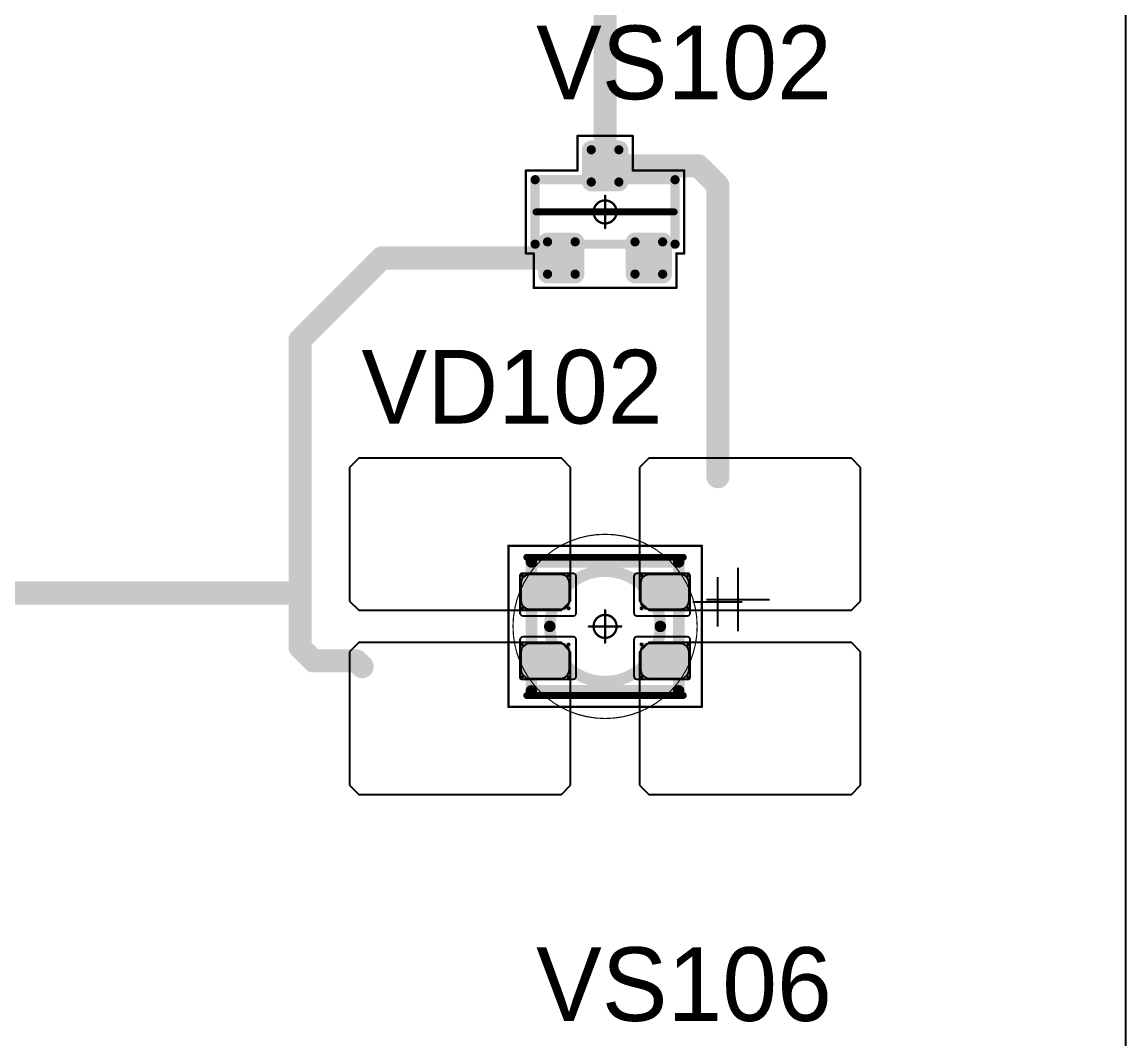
# Model space of a CAD drawing. Header units: millimetres. Extents: x 0 to 400, y 0 to 514.
# Drawn here: x 287.34 to 311.31, y 163.54 to 185.62 of the extents above; entities that cross this region are included whole.
import ezdxf

# ---------------------------------------------------------------- set-up
doc = ezdxf.new("R2010")
doc.units = ezdxf.units.MM
for name, color, linetype in [('Mechanical13', 56, 'Continuous'), ('Mechanical15', 56, 'Continuous'), ('Mechanical2', 216, 'Continuous'), ('TopLayer', 1, 'Continuous'), ('TopOverlay', 2, 'Continuous'), ('TopPaste', 8, 'Continuous'), ('TopSolder', 216, 'Continuous')]:
    doc.layers.add(name, color=color, linetype=linetype)

# ---------------------------------------------------------------- blocks, each defined once
blk = doc.blocks.new('SOT23_80')
at = {"layer": 'Mechanical13', "const_width": 0.2}
for points in [[(-0.7, 1.52), (0.7, 1.52)], [(-0.7, 1.52), (-0.7, -1.52)], [(0.7, 1.52), (0.7, -1.52)], [(-0.7, -1.52), (0.7, -1.52)]]:
    blk.add_lwpolyline(points, dxfattribs=at)
at = {"layer": 'Mechanical13', "const_width": 0.1}
for points in [[(-0.75, 1.52, 1), (-0.65, 1.52, 1)], [(-0.75, 1.52, 1), (-0.65, 1.52, 1)], [(0.65, 1.52, 1), (0.75, 1.52, 1)], [(0.65, 1.52, 1), (0.75, 1.52, 1)], [(-0.75, -1.52, 1), (-0.65, -1.52, 1)], [(-0.75, -1.52, 1), (-0.65, -1.52, 1)], [(0.65, -1.52, 1), (0.75, -1.52, 1)], [(0.65, -1.52, 1), (0.75, -1.52, 1)]]:
    blk.add_lwpolyline(points, format="xyb", close=True, dxfattribs=at)
at = {"layer": 'Mechanical15', "const_width": 0.05}
for points in [[(-0.9, 1.72), (-0.9, 1.55)], [(-0.9, 1.72), (0.9, 1.72)], [(0.9, 1.72), (0.9, 0.6)], [(-1.65, 1.55), (-1.65, -1.55)], [(-1.65, 1.55), (-0.9, 1.55)], [(0.9, 0.6), (1.65, 0.6)], [(1.65, 0.6), (1.65, -0.6)], [(0, 0.35), (0, -0.35)], [(-0.35, 0), (0.35, 0)], [(0.9, -0.6), (1.65, -0.6)], [(0.9, -0.6), (0.9, -1.72)], [(-1.65, -1.55), (-0.9, -1.55)], [(-0.9, -1.55), (-0.9, -1.72)], [(-0.9, -1.72), (0.9, -1.72)]]:
    blk.add_lwpolyline(points, dxfattribs=at)
at = {"layer": 'Mechanical15'}
for points, const_width in [([(-0.913, 1.72, 1), (-0.888, 1.72, 1)], 0.025), ([(-0.913, 1.72, 1), (-0.888, 1.72, 1)], 0.025), ([(0.888, 1.72, 1), (0.913, 1.72, 1)], 0.025), ([(0.888, 1.72, 1), (0.913, 1.72, 1)], 0.025), ([(-1.662, 1.55, 1), (-1.637, 1.55, 1)], 0.025), ([(-1.662, 1.55, 1), (-1.637, 1.55, 1)], 0.025), ([(-0.913, 1.55, 1), (-0.888, 1.55, 1)], 0.025), ([(-0.913, 1.55, 1), (-0.888, 1.55, 1)], 0.025), ([(0.888, 0.6, 1), (0.913, 0.6, 1)], 0.025), ([(0.888, 0.6, 1), (0.913, 0.6, 1)], 0.025), ([(1.637, 0.6, 1), (1.662, 0.6, 1)], 0.025), ([(1.637, 0.6, 1), (1.662, 0.6, 1)], 0.025), ([(0.25, 0, 1), (-0.25, 0, 1)], 0.05), ([(-0.012, 0.35, 1), (0.012, 0.35, 1)], 0.025), ([(-0.362, 0, 1), (-0.337, 0, 1)], 0.025), ([(-0.262, 0, 1), (-0.238, 0, 1)], 0.025), ([(0.238, 0, 1), (0.262, 0, 1)], 0.025), ([(0.337, 0, 1), (0.362, 0, 1)], 0.025), ([(-0.012, -0.35, 1), (0.012, -0.35, 1)], 0.025), ([(0.888, -0.6, 1), (0.913, -0.6, 1)], 0.025), ([(0.888, -0.6, 1), (0.913, -0.6, 1)], 0.025), ([(1.637, -0.6, 1), (1.662, -0.6, 1)], 0.025), ([(1.637, -0.6, 1), (1.662, -0.6, 1)], 0.025), ([(-1.662, -1.55, 1), (-1.637, -1.55, 1)], 0.025), ([(-1.662, -1.55, 1), (-1.637, -1.55, 1)], 0.025), ([(-0.913, -1.55, 1), (-0.888, -1.55, 1)], 0.025), ([(-0.913, -1.55, 1), (-0.888, -1.55, 1)], 0.025), ([(-0.913, -1.72, 1), (-0.888, -1.72, 1)], 0.025), ([(-0.913, -1.72, 1), (-0.888, -1.72, 1)], 0.025), ([(0.888, -1.72, 1), (0.913, -1.72, 1)], 0.025), ([(0.888, -1.72, 1), (0.913, -1.72, 1)], 0.025)]:
    blk.add_lwpolyline(points, format="xyb", close=True, dxfattribs=dict(at, const_width=const_width))
at = {"layer": 'TopLayer', "const_width": 0.1}
for points in [[(-1.4, 1.25, 1), (-1.3, 1.25, 1)], [(-0.7, 1.25, 1), (-0.6, 1.25, 1)], [(-1.4, 0.65, 1), (-1.3, 0.65, 1)], [(-0.7, 0.65, 1), (-0.6, 0.65, 1)], [(0.6, 0.3, 1), (0.7, 0.3, 1)], [(1.3, 0.3, 1), (1.4, 0.3, 1)], [(0.6, -0.3, 1), (0.7, -0.3, 1)], [(1.3, -0.3, 1), (1.4, -0.3, 1)], [(-1.4, -0.65, 1), (-1.3, -0.65, 1)], [(-0.7, -0.65, 1), (-0.6, -0.65, 1)], [(-1.4, -1.25, 1), (-1.3, -1.25, 1)], [(-0.7, -1.25, 1), (-0.6, -1.25, 1)]]:
    blk.add_lwpolyline(points, format="xyb", close=True, dxfattribs=at)
at = {"layer": 'TopLayer'}
for points in [[(-1.45, 1.25), (-1.45, 0.65), (-0.55, 1.25), (-0.55, 0.65)], [(-1.35, 1.35), (-1.35, 0.55), (-0.65, 1.35), (-0.65, 0.55)], [(0.55, 0.3), (0.55, -0.3), (1.45, 0.3), (1.45, -0.3)], [(0.65, 0.4), (0.65, -0.4), (1.35, 0.4), (1.35, -0.4)], [(-1.45, -0.65), (-1.45, -1.25), (-0.55, -0.65), (-0.55, -1.25)], [(-1.35, -0.55), (-1.35, -1.35), (-0.65, -0.55), (-0.65, -1.35)]]:
    blk.add_solid(points, dxfattribs=at)
at = {"layer": 'TopOverlay', "const_width": 0.15}
blk.add_lwpolyline([(0, 1.5), (0, -1.5)], dxfattribs=at)
at = {"layer": 'TopOverlay', "const_width": 0.075}
for points in [[(-0.038, 1.5, 1), (0.038, 1.5, 1)], [(-0.038, -1.5, 1), (0.038, -1.5, 1)]]:
    blk.add_lwpolyline(points, format="xyb", close=True, dxfattribs=at)
at = {"layer": 'TopPaste', "const_width": 0.075}
for points in [[(-1.387, 1.25, 1), (-1.313, 1.25, 1)], [(-0.687, 1.25, 1), (-0.613, 1.25, 1)], [(-1.387, 0.65, 1), (-1.313, 0.65, 1)], [(-0.687, 0.65, 1), (-0.613, 0.65, 1)], [(0.613, 0.3, 1), (0.687, 0.3, 1)], [(1.313, 0.3, 1), (1.387, 0.3, 1)], [(0.613, -0.3, 1), (0.687, -0.3, 1)], [(1.313, -0.3, 1), (1.387, -0.3, 1)], [(-1.387, -0.65, 1), (-1.313, -0.65, 1)], [(-0.687, -0.65, 1), (-0.613, -0.65, 1)], [(-1.387, -1.25, 1), (-1.313, -1.25, 1)], [(-0.687, -1.25, 1), (-0.613, -1.25, 1)]]:
    blk.add_lwpolyline(points, format="xyb", close=True, dxfattribs=at)
at = {"layer": 'TopPaste'}
for points in [[(-1.425, 1.25), (-1.425, 0.65), (-0.575, 1.25), (-0.575, 0.65)], [(-1.35, 1.325), (-1.35, 0.575), (-0.65, 1.325), (-0.65, 0.575)], [(0.575, 0.3), (0.575, -0.3), (1.425, 0.3), (1.425, -0.3)], [(0.65, 0.375), (0.65, -0.375), (1.35, 0.375), (1.35, -0.375)], [(-1.425, -0.65), (-1.425, -1.25), (-0.575, -0.65), (-0.575, -1.25)], [(-1.35, -0.575), (-1.35, -1.325), (-0.65, -0.575), (-0.65, -1.325)]]:
    blk.add_solid(points, dxfattribs=at)
at = {"layer": 'TopSolder', "const_width": 0.202}
for points in [[(-1.451, 1.25, 1), (-1.249, 1.25, 1)], [(-0.751, 1.25, 1), (-0.549, 1.25, 1)], [(-1.451, 0.65, 1), (-1.249, 0.65, 1)], [(-0.751, 0.65, 1), (-0.549, 0.65, 1)], [(0.549, 0.3, 1), (0.751, 0.3, 1)], [(1.249, 0.3, 1), (1.451, 0.3, 1)], [(0.549, -0.3, 1), (0.751, -0.3, 1)], [(1.249, -0.3, 1), (1.451, -0.3, 1)], [(-1.451, -0.65, 1), (-1.249, -0.65, 1)], [(-0.751, -0.65, 1), (-0.549, -0.65, 1)], [(-1.451, -1.25, 1), (-1.249, -1.25, 1)], [(-0.751, -1.25, 1), (-0.549, -1.25, 1)]]:
    blk.add_lwpolyline(points, format="xyb", close=True, dxfattribs=at)
at = {"layer": 'TopSolder'}
for points in [[(-1.35, 1.452), (-1.35, 0.448), (-0.65, 1.452), (-0.65, 0.448)], [(-1.552, 1.25), (-1.552, 0.65), (-0.448, 1.25), (-0.448, 0.65)], [(0.65, 0.502), (0.65, -0.502), (1.35, 0.502), (1.35, -0.502)], [(0.448, 0.3), (0.448, -0.3), (1.552, 0.3), (1.552, -0.3)], [(-1.35, -0.448), (-1.35, -1.452), (-0.65, -0.448), (-0.65, -1.452)], [(-1.552, -0.65), (-1.552, -1.25), (-0.448, -0.65), (-0.448, -1.25)]]:
    blk.add_solid(points, dxfattribs=at)
blk = doc.blocks.new('E65F_253')
at = {"layer": 'Mechanical13'}
for p, q in [((2.441, 1.071), (2.441, 0)), ((1.905, 0.536), (2.976, 0.536))]:
    blk.add_line(p, q, dxfattribs=at)
at = {"layer": 'Mechanical13', "const_width": 0.25}
for points in [[(-1.6, -1.4), (-1.6, 1.4)], [(-1.6, 1.4), (1.6, 1.4)], [(1.6, -1.4), (1.6, 1.4)], [(-1.6, -1.4), (1.6, -1.4)]]:
    blk.add_lwpolyline(points, dxfattribs=at)
at = {"layer": 'Mechanical13'}
for points, const_width in [([(-1.663, 1.4, 1), (-1.538, 1.4, 1)], 0.125), ([(-1.663, 1.4, 1), (-1.538, 1.4, 1)], 0.125), ([(1.537, 1.4, 1), (1.662, 1.4, 1)], 0.125), ([(1.537, 1.4, 1), (1.662, 1.4, 1)], 0.125), ([(1.2, 0, 1), (-1.2, 0, 1)], 0.25), ([(-1.263, 0, 1), (-1.138, 0, 1)], 0.125), ([(1.137, 0, 1), (1.262, 0, 1)], 0.125), ([(-1.663, -1.4, 1), (-1.538, -1.4, 1)], 0.125), ([(-1.663, -1.4, 1), (-1.538, -1.4, 1)], 0.125), ([(1.537, -1.4, 1), (1.662, -1.4, 1)], 0.125), ([(1.537, -1.4, 1), (1.662, -1.4, 1)], 0.125)]:
    blk.add_lwpolyline(points, format="xyb", close=True, dxfattribs=dict(at, const_width=const_width))
at = {"layer": 'Mechanical15', "const_width": 0.05}
for points in [[(-2.1, 1.75), (2.1, 1.75)], [(-2.1, -1.75), (-2.1, 1.75)], [(2.1, -1.75), (2.1, 1.75)], [(0, -0.35), (0, 0.35)], [(0, -0.35), (0, 0.35)], [(-0.35, 0), (0.35, 0)], [(-0.35, 0), (0.35, 0)], [(-2.1, -1.75), (2.1, -1.75)]]:
    blk.add_lwpolyline(points, dxfattribs=at)
at = {"layer": 'Mechanical15'}
for points, const_width in [([(-2.113, 1.75, 1), (-2.088, 1.75, 1)], 0.025), ([(-2.113, 1.75, 1), (-2.088, 1.75, 1)], 0.025), ([(2.087, 1.75, 1), (2.112, 1.75, 1)], 0.025), ([(2.087, 1.75, 1), (2.112, 1.75, 1)], 0.025), ([(0.25, 0, 1), (-0.25, 0, 1)], 0.05), ([(0.25, 0, 1), (-0.25, 0, 1)], 0.05), ([(-0.013, 0.35, 1), (0.012, 0.35, 1)], 0.025), ([(-0.013, 0.35, 1), (0.012, 0.35, 1)], 0.025), ([(-0.363, 0, 1), (-0.338, 0, 1)], 0.025), ([(-0.363, 0, 1), (-0.338, 0, 1)], 0.025), ([(-0.263, 0, 1), (-0.238, 0, 1)], 0.025), ([(-0.263, 0, 1), (-0.238, 0, 1)], 0.025), ([(0.237, 0, 1), (0.262, 0, 1)], 0.025), ([(0.237, 0, 1), (0.262, 0, 1)], 0.025), ([(0.337, 0, 1), (0.362, 0, 1)], 0.025), ([(0.337, 0, 1), (0.362, 0, 1)], 0.025), ([(-0.013, -0.35, 1), (0.012, -0.35, 1)], 0.025), ([(-0.013, -0.35, 1), (0.012, -0.35, 1)], 0.025), ([(-2.113, -1.75, 1), (-2.088, -1.75, 1)], 0.025), ([(-2.113, -1.75, 1), (-2.088, -1.75, 1)], 0.025), ([(2.087, -1.75, 1), (2.112, -1.75, 1)], 0.025), ([(2.087, -1.75, 1), (2.112, -1.75, 1)], 0.025)]:
    blk.add_lwpolyline(points, format="xyb", close=True, dxfattribs=dict(at, const_width=const_width))
at = {"layer": 'TopLayer'}
for p, q in [((-5.35, 3.65), (-5.55, 3.45)), ((-0.95, 3.65), (-5.35, 3.65)), ((-5.35, 3.65), (-5.35, 3.65)), ((-0.75, 3.45), (-0.95, 3.65)), ((0.95, 3.65), (0.75, 3.45)), ((5.35, 3.65), (0.95, 3.65)), ((0.95, 3.65), (0.95, 3.65)), ((5.55, 3.45), (5.35, 3.65)), ((-5.55, 3.45), (-5.55, 3.45)), ((-5.55, 3.45), (-5.55, 0.55)), ((-0.75, 0.55), (-0.75, 3.45)), ((0.75, 3.45), (0.75, 3.45)), ((0.75, 3.45), (0.75, 0.55)), ((5.55, 0.55), (5.55, 3.45)), ((-5.55, 0.55), (-5.35, 0.35)), ((-0.95, 0.35), (-0.75, 0.55)), ((0.75, 0.55), (0.95, 0.35)), ((5.35, 0.35), (5.55, 0.55)), ((-5.35, 0.35), (-0.95, 0.35)), ((0.95, 0.35), (5.35, 0.35)), ((-5.35, -0.35), (-5.55, -0.55)), ((-0.95, -0.35), (-5.35, -0.35)), ((-5.35, -0.35), (-5.35, -0.35)), ((-0.75, -0.55), (-0.95, -0.35)), ((0.95, -0.35), (0.75, -0.55)), ((5.35, -0.35), (0.95, -0.35)), ((0.95, -0.35), (0.95, -0.35)), ((5.55, -0.55), (5.35, -0.35)), ((-5.55, -0.55), (-5.55, -0.55)), ((-5.55, -0.55), (-5.55, -3.45)), ((-0.75, -3.45), (-0.75, -0.55)), ((0.75, -0.55), (0.75, -0.55)), ((0.75, -0.55), (0.75, -3.45)), ((5.55, -3.45), (5.55, -0.55)), ((-5.55, -3.45), (-5.35, -3.65)), ((-0.95, -3.65), (-0.75, -3.45)), ((0.75, -3.45), (0.95, -3.65)), ((5.35, -3.65), (5.55, -3.45)), ((-5.35, -3.65), (-0.95, -3.65)), ((0.95, -3.65), (5.35, -3.65))]:
    blk.add_line(p, q, dxfattribs=at)
at = {"layer": 'TopLayer', "const_width": 0.04}
for points in [[(-1.83, 1.11, 1), (-1.79, 1.11, 1)], [(-0.81, 1.11, 1), (-0.77, 1.11, 1)], [(0.77, 1.11, 1), (0.81, 1.11, 1)], [(1.79, 1.11, 1), (1.83, 1.11, 1)], [(-1.83, 0.39, 1), (-1.79, 0.39, 1)], [(-0.81, 0.39, 1), (-0.77, 0.39, 1)], [(0.77, 0.39, 1), (0.81, 0.39, 1)], [(1.79, 0.39, 1), (1.83, 0.39, 1)], [(-1.83, -0.39, 1), (-1.79, -0.39, 1)], [(-0.81, -0.39, 1), (-0.77, -0.39, 1)], [(0.77, -0.39, 1), (0.81, -0.39, 1)], [(1.79, -0.39, 1), (1.83, -0.39, 1)], [(-1.83, -1.11, 1), (-1.79, -1.11, 1)], [(-0.81, -1.11, 1), (-0.77, -1.11, 1)], [(0.77, -1.11, 1), (0.81, -1.11, 1)], [(1.79, -1.11, 1), (1.83, -1.11, 1)]]:
    blk.add_lwpolyline(points, format="xyb", close=True, dxfattribs=at)
at = {"layer": 'TopLayer'}
for points in [[(-1.85, 1.11), (-1.85, 0.39), (-0.75, 1.11), (-0.75, 0.39)], [(-1.81, 1.15), (-1.81, 0.35), (-0.79, 1.15), (-0.79, 0.35)], [(0.75, 1.11), (0.75, 0.39), (1.85, 1.11), (1.85, 0.39)], [(0.79, 1.15), (0.79, 0.35), (1.81, 1.15), (1.81, 0.35)], [(-1.85, -0.39), (-1.85, -1.11), (-0.75, -0.39), (-0.75, -1.11)], [(-1.81, -0.35), (-1.81, -1.15), (-0.79, -0.35), (-0.79, -1.15)], [(0.75, -0.39), (0.75, -1.11), (1.85, -0.39), (1.85, -1.11)], [(0.79, -0.35), (0.79, -1.15), (1.81, -0.35), (1.81, -1.15)]]:
    blk.add_solid(points, dxfattribs=at)
at = {"layer": 'TopOverlay'}
for p, q in [((2.886, 1.271), (2.886, -0.1)), ((2.2, 0.586), (3.571, 0.586))]:
    blk.add_line(p, q, dxfattribs=at)
at = {"layer": 'TopOverlay', "const_width": 0.15}
for points in [[(-1.7, 1.5), (1.7, 1.5)], [(-1.7, -1.5), (1.7, -1.5)]]:
    blk.add_lwpolyline(points, dxfattribs=at)
at = {"layer": 'TopOverlay', "const_width": 0.075}
for points in [[(-1.738, 1.5, 1), (-1.663, 1.5, 1)], [(1.662, 1.5, 1), (1.737, 1.5, 1)], [(-1.738, -1.5, 1), (-1.663, -1.5, 1)], [(1.662, -1.5, 1), (1.737, -1.5, 1)]]:
    blk.add_lwpolyline(points, format="xyb", close=True, dxfattribs=at)
at = {"layer": 'TopPaste'}
for p, q in [((-1.814, 1.011), (-1.829, 0.938)), ((-1.773, 1.073), (-1.814, 1.011)), ((-1.711, 1.114), (-1.773, 1.073)), ((-1.638, 1.129), (-1.711, 1.114)), ((-0.963, 1.129), (-1.638, 1.129)), ((-0.889, 1.114), (-0.963, 1.129)), ((-0.827, 1.073), (-0.889, 1.114)), ((-0.786, 1.011), (-0.827, 1.073)), ((-0.771, 0.938), (-0.786, 1.011)), ((0.786, 1.011), (0.771, 0.938)), ((0.827, 1.073), (0.786, 1.011)), ((0.889, 1.114), (0.827, 1.073)), ((0.962, 1.129), (0.889, 1.114)), ((1.637, 1.129), (0.962, 1.129)), ((1.711, 1.114), (1.637, 1.129)), ((1.773, 1.073), (1.711, 1.114)), ((1.814, 1.011), (1.773, 1.073)), ((1.829, 0.938), (1.814, 1.011)), ((-1.829, 0.938), (-1.829, 0.563)), ((-0.771, 0.563), (-0.771, 0.938)), ((0.771, 0.938), (0.771, 0.563)), ((1.829, 0.563), (1.829, 0.938)), ((-1.829, 0.563), (-1.814, 0.489)), ((-1.814, 0.489), (-1.773, 0.427)), ((-0.827, 0.427), (-0.786, 0.489)), ((-0.786, 0.489), (-0.771, 0.563)), ((0.771, 0.563), (0.786, 0.489)), ((0.786, 0.489), (0.827, 0.427)), ((1.773, 0.427), (1.814, 0.489)), ((1.814, 0.489), (1.829, 0.563)), ((-1.773, 0.427), (-1.711, 0.386)), ((-1.711, 0.386), (-1.638, 0.371)), ((-1.638, 0.371), (-0.963, 0.371)), ((-0.963, 0.371), (-0.889, 0.386)), ((-0.889, 0.386), (-0.827, 0.427)), ((0.827, 0.427), (0.889, 0.386)), ((0.889, 0.386), (0.962, 0.371)), ((0.962, 0.371), (1.637, 0.371)), ((1.637, 0.371), (1.711, 0.386)), ((1.711, 0.386), (1.773, 0.427)), ((-1.773, -0.427), (-1.814, -0.489)), ((-1.711, -0.386), (-1.773, -0.427)), ((-1.638, -0.371), (-1.711, -0.386)), ((-0.963, -0.371), (-1.638, -0.371)), ((-0.889, -0.386), (-0.963, -0.371)), ((-0.827, -0.427), (-0.889, -0.386)), ((-0.786, -0.489), (-0.827, -0.427)), ((0.827, -0.427), (0.786, -0.489)), ((0.889, -0.386), (0.827, -0.427)), ((0.962, -0.371), (0.889, -0.386)), ((1.637, -0.371), (0.962, -0.371)), ((1.711, -0.386), (1.637, -0.371)), ((1.773, -0.427), (1.711, -0.386)), ((1.814, -0.489), (1.773, -0.427)), ((-1.814, -0.489), (-1.829, -0.563)), ((-1.829, -0.563), (-1.829, -0.938)), ((-0.771, -0.563), (-0.786, -0.489)), ((-0.771, -0.938), (-0.771, -0.563)), ((0.786, -0.489), (0.771, -0.563)), ((0.771, -0.563), (0.771, -0.938)), ((1.829, -0.563), (1.814, -0.489)), ((1.829, -0.938), (1.829, -0.563)), ((-1.829, -0.938), (-1.814, -1.011)), ((-0.786, -1.011), (-0.771, -0.938)), ((0.771, -0.938), (0.786, -1.011)), ((1.814, -1.011), (1.829, -0.938)), ((-1.814, -1.011), (-1.773, -1.073)), ((-1.773, -1.073), (-1.711, -1.114)), ((-1.711, -1.114), (-1.638, -1.129)), ((-1.638, -1.129), (-0.963, -1.129)), ((-0.963, -1.129), (-0.889, -1.114)), ((-0.889, -1.114), (-0.827, -1.073)), ((-0.827, -1.073), (-0.786, -1.011)), ((0.786, -1.011), (0.827, -1.073)), ((0.827, -1.073), (0.889, -1.114)), ((0.889, -1.114), (0.962, -1.129)), ((0.962, -1.129), (1.637, -1.129)), ((1.637, -1.129), (1.711, -1.114)), ((1.711, -1.114), (1.773, -1.073)), ((1.773, -1.073), (1.814, -1.011))]:
    blk.add_line(p, q, dxfattribs=at)
at = {"layer": 'TopSolder'}
for p, q in [((-1.842, 1.129), (-1.85, 1.111)), ((-1.85, 1.111), (-1.85, 1.101)), ((-1.85, 1.101), (-1.85, 1.101)), ((-1.85, 1.101), (-1.85, 0.301)), ((-1.828, 1.143), (-1.842, 1.129)), ((-1.81, 1.151), (-1.828, 1.143)), ((-1.8, 1.151), (-1.81, 1.151)), ((-0.7, 1.151), (-1.8, 1.151)), ((-0.685, 1.151), (-0.7, 1.151)), ((-0.7, 1.151), (-0.7, 1.151)), ((-0.658, 1.139), (-0.685, 1.151)), ((-0.636, 1.118), (-0.658, 1.139)), ((-0.625, 1.09), (-0.636, 1.118)), ((-0.625, 1.076), (-0.625, 1.09)), ((-0.625, 0.301), (-0.625, 1.076)), ((0.636, 1.118), (0.625, 1.09)), ((0.625, 1.09), (0.625, 1.076)), ((0.625, 1.076), (0.625, 1.076)), ((0.625, 1.076), (0.625, 0.301)), ((0.657, 1.139), (0.636, 1.118)), ((0.685, 1.151), (0.657, 1.139)), ((0.7, 1.151), (0.685, 1.151)), ((1.8, 1.151), (0.7, 1.151)), ((1.81, 1.151), (1.8, 1.151)), ((1.8, 1.151), (1.8, 1.151)), ((1.828, 1.143), (1.81, 1.151)), ((1.842, 1.129), (1.828, 1.143)), ((1.85, 1.111), (1.842, 1.129)), ((1.85, 1.101), (1.85, 1.111)), ((1.85, 0.301), (1.85, 1.101)), ((-1.85, 0.301), (-1.85, 0.286)), ((-1.85, 0.286), (-1.839, 0.258)), ((-1.839, 0.258), (-1.818, 0.237)), ((-0.658, 0.237), (-0.636, 0.258)), ((-0.636, 0.258), (-0.625, 0.286)), ((-0.625, 0.286), (-0.625, 0.301)), ((-0.625, 0.301), (-0.625, 0.301)), ((0.625, 0.301), (0.625, 0.286)), ((0.625, 0.286), (0.636, 0.258)), ((0.636, 0.258), (0.657, 0.237)), ((1.817, 0.237), (1.839, 0.258)), ((1.839, 0.258), (1.85, 0.286)), ((1.85, 0.286), (1.85, 0.301)), ((1.85, 0.301), (1.85, 0.301)), ((-1.818, 0.237), (-1.79, 0.226)), ((-1.79, 0.226), (-1.775, 0.226)), ((-1.775, 0.226), (-1.775, 0.226)), ((-1.775, 0.226), (-0.7, 0.226)), ((-0.7, 0.226), (-0.685, 0.226)), ((-0.685, 0.226), (-0.658, 0.237)), ((0.657, 0.237), (0.685, 0.226)), ((0.685, 0.226), (0.7, 0.226)), ((0.7, 0.226), (0.7, 0.226)), ((0.7, 0.226), (1.775, 0.226)), ((1.775, 0.226), (1.79, 0.226)), ((1.79, 0.226), (1.817, 0.237)), ((-1.818, -0.236), (-1.839, -0.257)), ((-1.79, -0.224), (-1.818, -0.236)), ((-1.775, -0.224), (-1.79, -0.224)), ((-0.7, -0.224), (-1.775, -0.224)), ((-0.685, -0.224), (-0.7, -0.224)), ((-0.7, -0.224), (-0.7, -0.224)), ((-0.658, -0.236), (-0.685, -0.224)), ((-0.636, -0.257), (-0.658, -0.236)), ((0.657, -0.236), (0.636, -0.257)), ((0.685, -0.224), (0.657, -0.236)), ((0.7, -0.224), (0.685, -0.224)), ((1.775, -0.224), (0.7, -0.224)), ((1.79, -0.224), (1.775, -0.224)), ((1.775, -0.224), (1.775, -0.224)), ((1.817, -0.236), (1.79, -0.224)), ((1.839, -0.257), (1.817, -0.236)), ((-1.839, -0.257), (-1.85, -0.285)), ((-1.85, -0.285), (-1.85, -0.299)), ((-1.85, -0.299), (-1.85, -0.299)), ((-1.85, -0.299), (-1.85, -1.099)), ((-0.625, -0.285), (-0.636, -0.257)), ((-0.625, -0.299), (-0.625, -0.285)), ((-0.625, -1.074), (-0.625, -0.299)), ((0.636, -0.257), (0.625, -0.285)), ((0.625, -0.285), (0.625, -0.299)), ((0.625, -0.299), (0.625, -0.299)), ((0.625, -0.299), (0.625, -1.074)), ((1.85, -0.285), (1.839, -0.257)), ((1.85, -0.299), (1.85, -0.285)), ((1.85, -1.099), (1.85, -0.299)), ((-1.85, -1.099), (-1.85, -1.109)), ((-1.85, -1.109), (-1.842, -1.128)), ((-1.842, -1.128), (-1.828, -1.142)), ((-1.828, -1.142), (-1.81, -1.149)), ((-1.81, -1.149), (-1.8, -1.149)), ((-1.8, -1.149), (-0.7, -1.149)), ((-1.8, -1.149), (-1.8, -1.149)), ((-0.7, -1.149), (-0.685, -1.149)), ((-0.685, -1.149), (-0.658, -1.138)), ((-0.658, -1.138), (-0.636, -1.117)), ((-0.636, -1.117), (-0.625, -1.089)), ((-0.625, -1.089), (-0.625, -1.074)), ((-0.625, -1.074), (-0.625, -1.074)), ((0.625, -1.074), (0.625, -1.089)), ((0.625, -1.089), (0.636, -1.117)), ((0.636, -1.117), (0.657, -1.138)), ((0.657, -1.138), (0.685, -1.149)), ((0.685, -1.149), (0.7, -1.149)), ((0.7, -1.149), (1.8, -1.149)), ((0.7, -1.149), (0.7, -1.149)), ((1.8, -1.149), (1.81, -1.149)), ((1.81, -1.149), (1.828, -1.142)), ((1.828, -1.142), (1.842, -1.128)), ((1.842, -1.128), (1.85, -1.109)), ((1.85, -1.109), (1.85, -1.099)), ((1.85, -1.099), (1.85, -1.099))]:
    blk.add_line(p, q, dxfattribs=at)

msp = doc.modelspace()

# ---------------------------------------------------------------- linework, layer by layer
at = {"layer": 'Mechanical2'}
for points, const_width in [([(302, 172.5, 1), (298, 172.5, 1)], 0.0254), ([(300, 174.5, 1), (300, 174.5, 1)], 0.0005), ([(297.994, 172.5, 1), (298.006, 172.5, 1)], 0.0127), ([(298, 172.5, 1), (298, 172.5, 1)], 0.0005), ([(301.994, 172.5, 1), (302.006, 172.5, 1)], 0.0127), ([(302, 172.5, 1), (302, 172.5, 1)], 0.0005), ([(300, 170.5, 1), (300, 170.5, 1)], 0.0005)]:
    msp.add_lwpolyline(points, format="xyb", close=True, dxfattribs=dict(at, const_width=const_width))
at = {"layer": 'Mechanical2', "const_width": 0.001}
for points in [[(300, 170.5), (300, 174.5)], [(298, 172.5), (302, 172.5)]]:
    msp.add_lwpolyline(points, dxfattribs=at)
at = {"layer": 'TopLayer'}
msp.add_line((311.312, 142.85), (311.312, 455.236), dxfattribs=at)
at = {"layer": 'TopLayer', "const_width": 0.5}
for points in [[(300, 182.5), (300, 185.925)], [(300, 182.5), (302.025, 182.5)], [(302.025, 182.5), (302.45, 182.075)], [(302.45, 175.75), (302.45, 182.075)], [(293.375, 178.725), (295.15, 180.5)], [(295.15, 180.5), (299.05, 180.5)], [(293.375, 173.15), (293.375, 178.725)], [(284.675, 173.225), (293.3, 173.225)], [(293.3, 173.225), (293.375, 173.15)], [(293.375, 172.043), (293.375, 173.15)], [(293.375, 172.043), (293.668, 171.75)], [(293.668, 171.75), (294.6, 171.75)], [(294.6, 171.75), (294.725, 171.625)]]:
    msp.add_lwpolyline(points, dxfattribs=at)
at = {"layer": 'TopLayer', "const_width": 0.25}
for points in [[(299.875, 182.5, 1), (300.125, 182.5, 1)], [(299.875, 182.5, 1), (300.125, 182.5, 1)], [(301.9, 182.5, 1), (302.15, 182.5, 1)], [(301.9, 182.5, 1), (302.15, 182.5, 1)], [(302.325, 182.075, 1), (302.575, 182.075, 1)], [(302.325, 182.075, 1), (302.575, 182.075, 1)], [(295.025, 180.5, 1), (295.275, 180.5, 1)], [(295.025, 180.5, 1), (295.275, 180.5, 1)], [(298.925, 180.5, 1), (299.175, 180.5, 1)], [(293.25, 178.725, 1), (293.5, 178.725, 1)], [(293.25, 178.725, 1), (293.5, 178.725, 1)], [(302.325, 175.75, 1), (302.575, 175.75, 1)], [(293.175, 173.225, 1), (293.425, 173.225, 1)], [(293.175, 173.225, 1), (293.425, 173.225, 1)], [(293.25, 173.15, 1), (293.5, 173.15, 1)], [(293.25, 173.15, 1), (293.5, 173.15, 1)], [(293.25, 173.15, 1), (293.5, 173.15, 1)], [(293.25, 172.043, 1), (293.5, 172.043, 1)], [(293.25, 172.043, 1), (293.5, 172.043, 1)], [(293.543, 171.75, 1), (293.793, 171.75, 1)], [(293.543, 171.75, 1), (293.793, 171.75, 1)], [(294.475, 171.75, 1), (294.725, 171.75, 1)], [(294.475, 171.75, 1), (294.725, 171.75, 1)], [(294.6, 171.625, 1), (294.85, 171.625, 1)]]:
    msp.add_lwpolyline(points, format="xyb", close=True, dxfattribs=at)

# ---------------------------------------------------------------- block references
for name, p, rotation in [('SOT23_80', (300, 181.5), 90), ('E65F_253', (300, 172.5), 360)]:
    msp.add_blockref(name, p, dxfattribs=dict(rotation=rotation))

# ---------------------------------------------------------------- texts
at = {"layer": 'TopOverlay'}
for s, p in [('VS102', (298.501, 183.947)), ('VD102', (294.707, 176.905)), ('VS106', (298.501, 163.932))]:
    msp.add_text(s, height=1.6, dxfattribs=at).set_placement(p)

doc.saveas('drawing.dxf')
